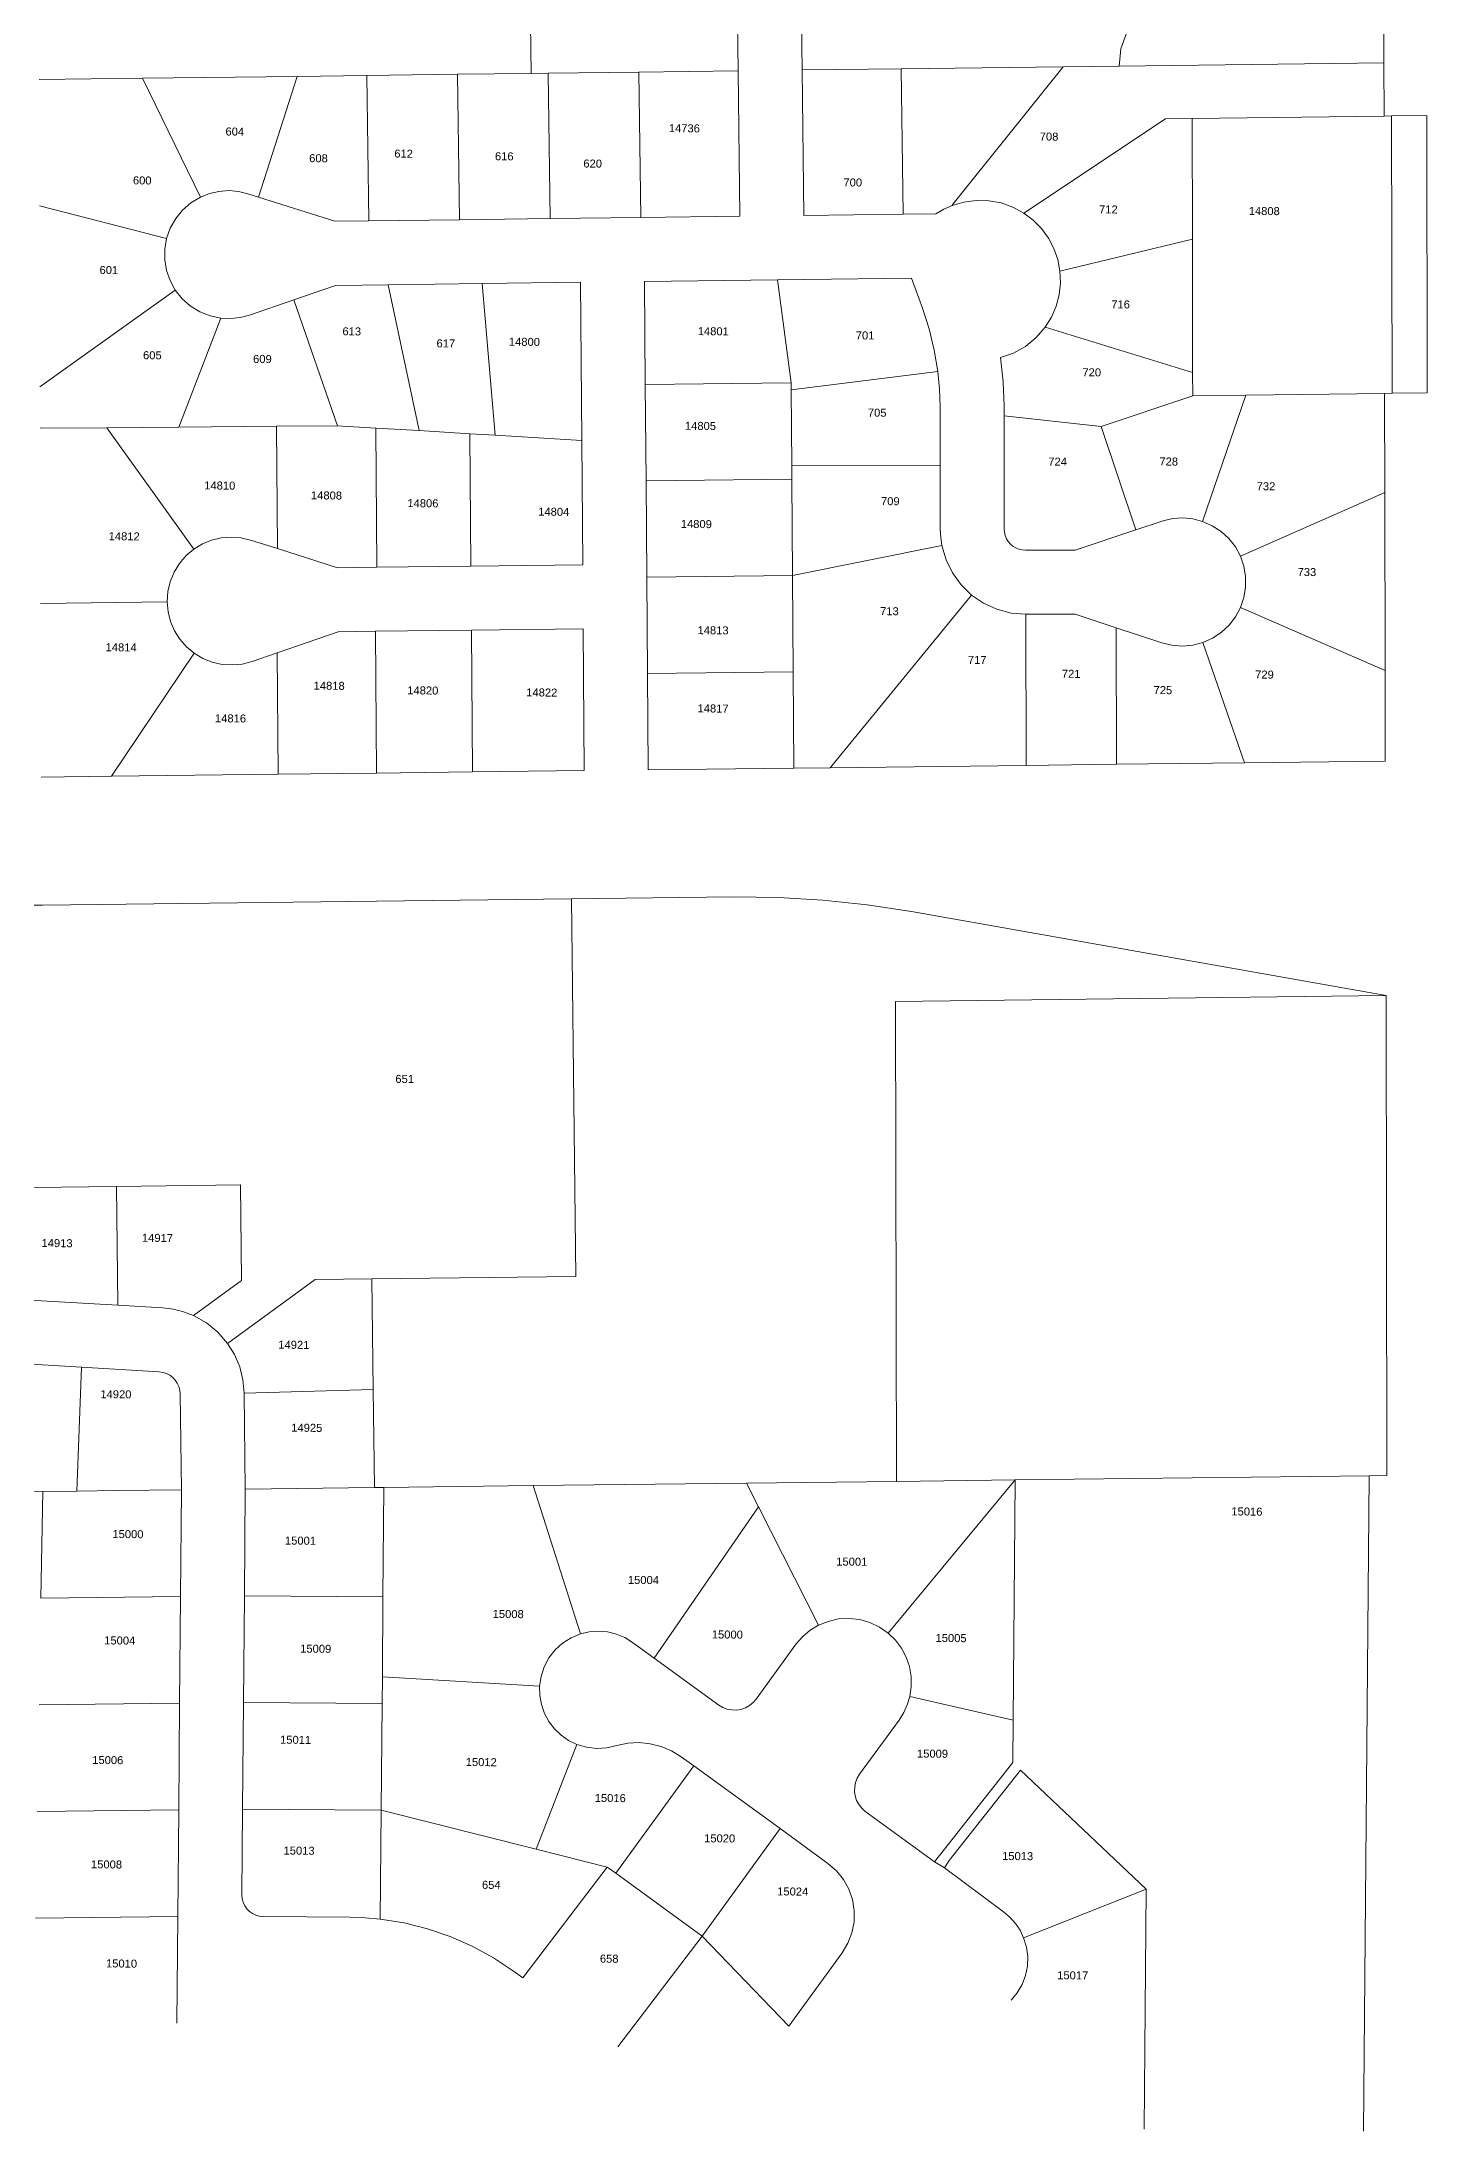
# Model space of a CAD drawing. Header units: feet. Extents: x 2808417 to 2820762, y 948624 to 970780.
# Drawn here: x 2814789 to 2816088, y 959680 to 961639 of the extents above; entities that cross this region are included whole.
import ezdxf
from ezdxf.enums import TextEntityAlignment as Align

# ---------------------------------------------------------------- set-up
doc = ezdxf.new("R2010")
doc.units = ezdxf.units.FT
doc.header["$LTSCALE"] = 0.015
doc.header["$MEASUREMENT"] = 0
doc.layers.add('Dakota County Addresses', color=7, linetype='Continuous')
doc.layers.add('Dakota County Parcels', color=7, linetype='Continuous')
doc.styles.add('Dimensions 100', font='arial.ttf')

# ---------------------------------------------------------------- blocks, each defined once
blk = doc.blocks.new('ACMAP_ANN_TEMPLATE_Dakota County Addresses')
at = {"layer": 'Dakota County Addresses', "style": 'Dimensions 100'}
blk.add_attdef('DakotaCountyAddress', text='', height=50, dxfattribs=at).set_placement((0, 0), align=Align.CENTER)

msp = doc.modelspace()

# ---------------------------------------------------------------- linework, layer by layer
at = {"layer": 'Dakota County Parcels', "lineweight": 5}
for p, q in [((2816047.2, 961619.2), (2816046.9, 961784.2)), ((2815247.3, 961609.2), (2815245.7, 961737.4)), ((2815800.3, 961632.1), (2815838.7, 961737.5)), ((2815441.5, 961611.6), (2815440.2, 961711.6)), ((2815501.5, 961612.4), (2815500.2, 961712.4)), ((2815798.8, 961616.1), (2815800.3, 961632.1)), ((2815178.5, 961608.3), (2815247.3, 961609.2)), ((2815247.3, 961609.2), (2815263.5, 961609.4)), ((2815263.5, 961609.4), (2815348.5, 961610.4)), ((2815265.2, 961473), (2815263.5, 961609.4)), ((2815348.5, 961610.4), (2815441.5, 961611.6)), ((2815350.2, 961474.1), (2815348.5, 961610.4)), ((2815443.2, 961475.3), (2815441.5, 961611.6)), ((2815501.5, 961612.4), (2815594.5, 961613.5)), ((2815503.2, 961476), (2815501.5, 961612.4)), ((2815594.5, 961613.5), (2815746.4, 961615.4)), ((2815596.2, 961477.2), (2815594.5, 961613.5)), ((2815643.3, 961486.8), (2815746.4, 961615.4)), ((2815746.4, 961615.4), (2815798.8, 961616.1)), ((2815798.8, 961616.1), (2816047.2, 961619.2)), ((2816047.3, 961569.2), (2816047.2, 961619.2)), ((2814786.1, 961603.4), (2814882.9, 961604.6)), ((2814882.9, 961604.6), (2815028, 961606.4)), ((2814882.9, 961604.6), (2814937.3, 961493.2)), ((2814991.8, 961493.3), (2815028, 961606.4)), ((2815028, 961606.4), (2815093.5, 961607.3)), ((2815093.5, 961607.3), (2815178.5, 961608.3)), ((2815095.2, 961470.9), (2815093.5, 961607.3)), ((2815180.2, 961472), (2815178.5, 961608.3)), ((2816054.3, 961569.3), (2816087.3, 961569.7)), ((2816087.7, 961309.7), (2816087.3, 961569.7)), ((2815709.5, 961478.3), (2815842.3, 961566.6)), ((2815842.3, 961566.6), (2815867.3, 961566.9)), ((2815867.3, 961566.9), (2816047.3, 961569.2)), ((2815867.5, 961453.9), (2815867.3, 961566.9)), ((2816047.3, 961569.2), (2816054.3, 961569.3)), ((2816054.8, 961309.3), (2816054.3, 961569.3)), ((2814981.9, 961496.4), (2814991.8, 961493.3)), ((2814991.8, 961493.3), (2815063.3, 961470.5)), ((2814786.4, 961484.9), (2814905.5, 961454.3)), ((2815095.2, 961470.9), (2815180.2, 961472)), ((2815180.2, 961472), (2815265.2, 961473)), ((2815265.2, 961473), (2815350.2, 961474.1)), ((2815350.2, 961474.1), (2815443.2, 961475.3)), ((2815503.2, 961476), (2815596.2, 961477.2)), ((2815596.2, 961477.2), (2815627, 961477.5)), ((2815642.1, 961485.3), (2815643.3, 961486.8)), ((2815063.3, 961470.5), (2815095.2, 961470.9)), ((2815743.3, 961423.7), (2815867.5, 961453.9)), ((2815867.7, 961328.9), (2815867.5, 961453.9)), ((2815201.6, 961412.3), (2815293.8, 961413.4)), ((2815294.9, 961264.9), (2815293.8, 961413.4)), ((2815353.8, 961414.1), (2815478.6, 961415.7)), ((2815354.5, 961317.5), (2815353.8, 961414.1)), ((2815478.6, 961415.7), (2815604.2, 961417.3)), ((2815478.6, 961415.7), (2815491.2, 961319.1)), ((2815604.2, 961417.3), (2815614.5, 961389)), ((2814786.8, 961315.2), (2814913.6, 961406.1)), ((2814983.3, 961382.6), (2815024.8, 961397)), ((2815024.8, 961397), (2815064, 961410.5)), ((2815024.8, 961397), (2815065.7, 961278.9)), ((2815064, 961410.5), (2815113.2, 961411.1)), ((2815113.2, 961411.1), (2815201.6, 961412.3)), ((2815113.2, 961411.1), (2815142.3, 961274.3)), ((2815201.6, 961412.3), (2815213.8, 961269.9)), ((2814916.9, 961277.6), (2814956.4, 961379.7)), ((2815729.6, 961371.4), (2815867.7, 961328.9)), ((2815354.5, 961317.5), (2815491.2, 961319.1)), ((2815355.2, 961227.2), (2815354.5, 961317.5)), ((2815491.3, 961312.6), (2815491.2, 961319.1)), ((2815491.3, 961312.6), (2815628.8, 961329.6)), ((2815867.8, 961306.9), (2815867.7, 961328.9)), ((2815491.8, 961241.7), (2815491.3, 961312.6)), ((2815631, 961242), (2815630.9, 961297)), ((2815690.9, 961292.5), (2815690.9, 961297.1)), ((2815782, 961278.2), (2815867.8, 961306.9)), ((2815867.8, 961306.9), (2815917.7, 961307.6)), ((2815877.1, 961189.2), (2815917.7, 961307.6)), ((2815917.7, 961307.6), (2816047.8, 961309.2)), ((2816047.8, 961309.2), (2816054.8, 961309.3)), ((2816047.9, 961216.2), (2816047.8, 961309.2)), ((2816054.8, 961309.3), (2816087.7, 961309.7)), ((2814786.9, 961276.5), (2814849.4, 961277)), ((2814849.4, 961277), (2814916.9, 961277.6)), ((2814849.4, 961277), (2814931.1, 961163.3)), ((2814916.9, 961277.6), (2815008.7, 961278.4)), ((2815008.7, 961278.4), (2815065.7, 961278.9)), ((2815009.5, 961163.7), (2815008.7, 961278.4)), ((2815065.7, 961278.9), (2815101.9, 961276.7)), ((2815101.9, 961276.7), (2815142.3, 961274.3)), ((2815102.8, 961146.2), (2815101.9, 961276.7)), ((2815690.9, 961288.1), (2815690.9, 961292.5)), ((2815691.1, 961182.1), (2815690.9, 961288.1)), ((2815690.9, 961288.1), (2815782, 961278.2)), ((2815782, 961278.2), (2815814.5, 961181.3)), ((2815142.3, 961274.3), (2815189.9, 961271.3)), ((2815190.8, 961147.2), (2815189.9, 961271.3)), ((2815189.9, 961271.3), (2815213.8, 961269.9)), ((2815213.8, 961269.9), (2815294.9, 961264.9)), ((2815295.8, 961148.5), (2815294.9, 961264.9)), ((2815491.8, 961241.7), (2815631, 961242)), ((2815491.9, 961228.8), (2815491.8, 961241.7)), ((2815631.1, 961182), (2815631, 961242)), ((2815355.2, 961227.2), (2815491.9, 961228.8)), ((2815355.9, 961136.9), (2815355.2, 961227.2)), ((2815492.6, 961138.5), (2815491.9, 961228.8)), ((2815912.5, 961156.6), (2816047.9, 961216.2)), ((2816048.2, 961049.3), (2816047.9, 961216.2)), ((2815757.6, 961162.2), (2815814.5, 961181.3)), ((2815814.5, 961181.3), (2815840, 961189.8)), ((2814984.3, 961171.7), (2815009.5, 961163.7)), ((2815009.5, 961163.7), (2815065.7, 961145.7)), ((2815492.6, 961138.5), (2815632.6, 961166.5)), ((2815711.1, 961162.1), (2815757.6, 961162.2)), ((2815065.7, 961145.7), (2815102.8, 961146.2)), ((2815102.8, 961146.2), (2815190.8, 961147.2)), ((2815190.8, 961147.2), (2815295.8, 961148.5)), ((2815355.9, 961136.9), (2815492.6, 961138.5)), ((2815356.6, 961046.6), (2815355.9, 961136.9)), ((2815493.2, 961048.2), (2815492.6, 961138.5)), ((2815527.9, 960958.3), (2815660.4, 961120.2)), ((2814787.3, 961112.4), (2814906.1, 961113.8)), ((2815711.5, 960960.5), (2815711.2, 961102.2)), ((2815711.2, 961102.2), (2815757.7, 961102.2)), ((2815757.7, 961102.2), (2815796.2, 961089.5)), ((2815912.6, 961108.5), (2816048.2, 961049.3)), ((2815009.3, 961066), (2815066.4, 961085.7)), ((2815066.4, 961085.7), (2815101.4, 961086.2)), ((2815101.4, 961086.2), (2815191.4, 961087.2)), ((2815102.4, 960953.3), (2815101.4, 961086.2)), ((2815191.4, 961087.2), (2815296.3, 961088.5)), ((2815192.4, 960954.4), (2815191.4, 961087.2)), ((2815297.3, 960955.6), (2815296.3, 961088.5)), ((2815796.5, 960961.5), (2815796.2, 961089.5)), ((2815796.2, 961089.5), (2815838.8, 961075.5)), ((2814854, 960950.3), (2814931.4, 961065.6)), ((2814985.7, 961057.8), (2815009.3, 961066)), ((2815010.2, 960952.2), (2815009.3, 961066)), ((2815877.3, 961075.8), (2815916.5, 960962.9)), ((2815356.6, 961046.6), (2815493.2, 961048.2)), ((2815357.3, 960956.3), (2815356.6, 961046.6)), ((2815493.9, 960957.9), (2815493.2, 961048.2)), ((2816048.4, 960964.5), (2816048.2, 961049.3)), ((2815796.5, 960961.5), (2815916.5, 960962.9)), ((2815916.5, 960962.9), (2816048.4, 960964.5)), ((2814787.8, 960949.4), (2814854, 960950.3)), ((2814854, 960950.3), (2815010.2, 960952.2)), ((2815010.2, 960952.2), (2815102.4, 960953.3)), ((2815102.4, 960953.3), (2815192.4, 960954.4)), ((2815192.4, 960954.4), (2815297.3, 960955.6)), ((2815357.3, 960956.3), (2815493.9, 960957.9)), ((2815493.9, 960957.9), (2815527.9, 960958.3)), ((2815527.9, 960958.3), (2815711.5, 960960.5)), ((2815711.5, 960960.5), (2815796.5, 960961.5)), ((2814767.3, 960829.5), (2814789.2, 960829.5)), ((2814789.2, 960829.5), (2815285.2, 960835.4)), ((2815285.2, 960835.4), (2815437.5, 960837.2)), ((2815289.4, 960481.4), (2815285.2, 960835.4)), ((2815604.1, 960823.5), (2816049.1, 960744.8)), ((2815589.1, 960739.3), (2816049.1, 960744.8)), ((2815590, 960289.3), (2815589.1, 960739.3)), ((2816049.1, 960744.8), (2816049.9, 960294.8)), ((2814754.8, 960564.5), (2814858.6, 960565.8)), ((2814858.6, 960565.8), (2814974.8, 960567.2)), ((2814859.9, 960454.4), (2814858.6, 960565.8)), ((2814974.8, 960567.2), (2814975.9, 960477.7)), ((2814975.9, 960477.7), (2814930.8, 960444.8)), ((2815045, 960478.5), (2814962.8, 960418.7)), ((2815098.1, 960479.1), (2815045, 960478.5)), ((2815098.1, 960479.1), (2815289.4, 960481.4)), ((2815099.3, 960375.3), (2815098.1, 960479.1)), ((2814755.1, 960460.5), (2814859.9, 960454.4)), ((2814859.9, 960454.4), (2814902.1, 960451.9)), ((2814745.9, 960401), (2814825.7, 960396.3)), ((2814821.4, 960280.2), (2814825.7, 960396.3)), ((2814825.7, 960396.3), (2814898.6, 960392)), ((2814978.3, 960372), (2815099.3, 960375.3)), ((2815100.4, 960283.5), (2815099.3, 960375.3)), ((2814919.4, 960281.3), (2814918.4, 960371.3)), ((2814979.4, 960282.1), (2814978.3, 960372)), ((2814741.4, 960279.3), (2814789.4, 960279.8)), ((2814787.7, 960179.8), (2814789.4, 960279.8)), ((2814789.4, 960279.8), (2814821.4, 960280.2)), ((2814821.4, 960280.2), (2814859.1, 960280.6)), ((2814859.1, 960280.6), (2814919.4, 960281.3)), ((2814918.6, 960181.4), (2814919.4, 960281.3)), ((2814978.6, 960182.1), (2814979.4, 960282.1)), ((2814979.4, 960282.1), (2815100.4, 960283.5)), ((2815100.4, 960283.5), (2815109.4, 960283.6)), ((2815108.5, 960181), (2815109.4, 960283.6)), ((2815109.4, 960283.6), (2815249.4, 960285.3)), ((2815109.4, 960283.6), (2815109.4, 960283.6)), ((2815249.4, 960285.3), (2815449.4, 960287.6)), ((2815249.4, 960285.3), (2815249.4, 960285.3)), ((2815249.4, 960285.3), (2815293.6, 960146.3)), ((2815449.4, 960287.6), (2815590, 960289.3)), ((2815449.4, 960287.6), (2815449.4, 960287.6)), ((2815449.4, 960287.6), (2815460.7, 960265.3)), ((2815582.3, 960147.1), (2815701.4, 960290.6)), ((2815590, 960289.3), (2815701.4, 960290.6)), ((2815699.5, 960065.6), (2815701.4, 960290.6)), ((2815701.4, 960290.6), (2816033.3, 960294.6)), ((2815701.4, 960290.6), (2815701.4, 960290.6)), ((2815701.4, 960290.6), (2815701.4, 960290.6)), ((2816028.1, 959680.1), (2816033.3, 960294.6)), ((2816033.3, 960294.6), (2816049.9, 960294.8)), ((2816033.3, 960294.6), (2816033.3, 960294.6)), ((2815362.8, 960123.7), (2815460.7, 960265.3)), ((2815460.7, 960265.3), (2815516.8, 960154.4)), ((2814787.7, 960179.8), (2814918.6, 960181.4)), ((2814917.7, 960081.4), (2814918.6, 960181.4)), ((2814977.7, 960082.1), (2814978.6, 960182.1)), ((2814978.6, 960182.1), (2815108.5, 960181)), ((2815107.9, 960106), (2815108.5, 960181)), ((2815342.6, 960138.4), (2815362.8, 960123.7)), ((2815362.8, 960123.7), (2815423.5, 960079.6)), ((2815458.4, 960085.2), (2815496.1, 960137.1)), ((2815107.7, 960081), (2815107.9, 960106)), ((2815107.9, 960106), (2815255.4, 960097.2)), ((2814786, 960079.8), (2814917.7, 960081.4)), ((2814916.9, 959981.4), (2814917.7, 960081.4)), ((2814976.9, 959982.1), (2814977.7, 960082.1)), ((2814977.7, 960082.1), (2815107.7, 960081)), ((2815106.8, 959981), (2815107.7, 960081)), ((2815602.5, 960087.6), (2815699.5, 960065.6)), ((2815555.5, 960014.7), (2815592.5, 960065.6)), ((2815699.2, 960025.7), (2815699.5, 960065.6)), ((2815252.3, 959944.4), (2815290.4, 960042.6)), ((2815326.9, 959921.9), (2815400, 960022.5)), ((2815388.2, 960031.1), (2815400, 960022.5)), ((2815400, 960022.5), (2815480.9, 959963.8)), ((2815625.7, 959932.7), (2815699.2, 960025.7)), ((2815639.5, 959934), (2815706.4, 960018.7)), ((2815706.4, 960018.7), (2815824.1, 959906.9)), ((2814784.2, 959979.9), (2814916.9, 959981.4)), ((2814916, 959881.4), (2814916.9, 959981.4)), ((2814976.2, 959901.5), (2814976.9, 959982.1)), ((2815106.8, 959981), (2814976.9, 959982.1)), ((2815106, 959878.9), (2815106.8, 959981)), ((2815106.8, 959981), (2815252.3, 959944.4)), ((2815407.8, 959863.1), (2815480.9, 959963.8)), ((2815480.9, 959963.8), (2815525.8, 959931.2)), ((2815560.3, 959980.3), (2815625.7, 959932.7)), ((2815252.3, 959944.4), (2815318.8, 959927.7)), ((2815239.6, 959823.9), (2815318.8, 959927.7)), ((2815318.8, 959927.7), (2815326.9, 959921.9)), ((2815625.7, 959932.7), (2815635.1, 959926.9)), ((2815635.1, 959926.9), (2815639.5, 959934)), ((2815635.1, 959926.9), (2815690.5, 959885.7)), ((2815326.9, 959921.9), (2815407.8, 959863.1)), ((2815709.3, 959861.5), (2815824.1, 959906.9)), ((2815824.1, 959906.9), (2815822.2, 959681.9)), ((2814782.5, 959879.9), (2814916, 959881.4)), ((2814915.2, 959781.4), (2814916, 959881.4)), ((2814996, 959881.4), (2815077.8, 959880.7)), ((2815328.6, 959759.3), (2815407.8, 959863.1)), ((2815407.8, 959863.1), (2815489.1, 959778.6)), ((2815489.1, 959778.6), (2815539.1, 959847.4)), ((2815230.9, 959830.2), (2815239.6, 959823.9))]:
    msp.add_line(p, q, dxfattribs=at)
for points in [[(2814937.3, 961493.2), (2814928.4, 961487.9), (2814920.6, 961481.1), (2814914.1, 961473), (2814909, 961464), (2814905.5, 961454.3)], [(2814981.9, 961496.4), (2814973, 961498.5), (2814963.8, 961499.3), (2814954.7, 961498.6), (2814945.8, 961496.6), (2814937.3, 961493.2)], [(2815642.1, 961485.3), (2815634.3, 961481.9), (2815627, 961477.5)], [(2815709.5, 961478.3), (2815699.2, 961483.8), (2815688.1, 961487.7), (2815676.6, 961489.8), (2815664.9, 961490.1), (2815653.3, 961488.6), (2815642.1, 961485.3)], [(2815743.3, 961423.7), (2815741.2, 961434.6), (2815737.6, 961445), (2815732.5, 961454.8), (2815726, 961463.7), (2815718.3, 961471.6), (2815709.5, 961478.3)], [(2814905.5, 961454.3), (2814903.9, 961444.4), (2814903.9, 961434.3), (2814905.5, 961424.4), (2814908.8, 961414.9), (2814913.6, 961406.1)], [(2815729.6, 961371.4), (2815735.4, 961380.8), (2815739.7, 961391), (2815742.5, 961401.7), (2815743.7, 961412.7), (2815743.3, 961423.7)], [(2814913.6, 961406.1), (2814920.1, 961398), (2814927.8, 961391.2), (2814936.7, 961385.7), (2814946.3, 961381.9), (2814956.4, 961379.7)], [(2814956.4, 961379.7), (2814965.5, 961379.3), (2814974.5, 961380.3), (2814983.3, 961382.6)], [(2815628.8, 961329.6), (2815625.5, 961349.7), (2815620.8, 961369.6), (2815614.5, 961389)], [(2815687.6, 961342.7), (2815699.8, 961347), (2815711.1, 961353.3), (2815721.1, 961361.6), (2815729.6, 961371.4)], [(2815690.9, 961297.1), (2815690, 961319.9), (2815687.6, 961342.7)], [(2815630.9, 961297), (2815630.3, 961313.3), (2815628.8, 961329.6)], [(2815631.1, 961182), (2815631.5, 961174.2), (2815632.6, 961166.5)], [(2815691.1, 961182.1), (2815691.3, 961179), (2815692.1, 961175.9), (2815693.3, 961173), (2815694.9, 961170.4), (2815697, 961168), (2815699.3, 961165.9), (2815702, 961164.3), (2815704.9, 961163.1), (2815708, 961162.4), (2815711.1, 961162.1)], [(2815877.1, 961189.2), (2815867.9, 961191.5), (2815858.6, 961192.4), (2815849.2, 961191.8), (2815840, 961189.8)], [(2815912.5, 961156.6), (2815907.8, 961165.3), (2815901.7, 961173.1), (2815894.4, 961179.8), (2815886.1, 961185.2), (2815877.1, 961189.2)], [(2814931.1, 961163.3), (2814923.8, 961157.1), (2814917.6, 961149.8), (2814912.6, 961141.6), (2814908.9, 961132.7), (2814906.8, 961123.4), (2814906.1, 961113.8)], [(2814984.3, 961171.7), (2814975.3, 961173.8), (2814966, 961174.5), (2814956.7, 961173.8), (2814947.7, 961171.6), (2814939.1, 961168.1), (2814931.1, 961163.3)], [(2815632.6, 961166.5), (2815636.5, 961153.3), (2815642.5, 961140.9), (2815650.6, 961129.8), (2815660.4, 961120.2)], [(2815912.6, 961108.5), (2815915.8, 961117.8), (2815917.4, 961127.6), (2815917.4, 961137.5), (2815915.7, 961147.2), (2815912.5, 961156.6)], [(2815660.4, 961120.2), (2815671.7, 961112.5), (2815684.2, 961106.8), (2815697.5, 961103.3), (2815711.2, 961102.2)], [(2814906.1, 961113.8), (2814907, 961104.5), (2814909.3, 961095.3), (2814913, 961086.7), (2814918, 961078.7), (2814924.2, 961071.6), (2814931.4, 961065.6)], [(2815877.3, 961075.8), (2815886.3, 961079.8), (2815894.6, 961085.2), (2815901.9, 961091.9), (2815907.9, 961099.7), (2815912.6, 961108.5)], [(2814931.4, 961065.6), (2814939.6, 961060.8), (2814948.4, 961057.2), (2814957.6, 961055.2), (2814967.1, 961054.6), (2814976.5, 961055.5), (2814985.7, 961057.8)], [(2815838.8, 961075.5), (2815848.3, 961073.2), (2815858.1, 961072.4), (2815867.8, 961073.3), (2815877.3, 961075.8)], [(2815604.1, 960823.5), (2815562.7, 960829.8), (2815521.1, 960834.2), (2815479.3, 960836.7), (2815437.5, 960837.2)], [(2814930.8, 960444.8), (2814921.5, 960448.3), (2814911.9, 960450.7), (2814902.1, 960451.9)], [(2814962.8, 960418.7), (2814953.7, 960429.2), (2814942.9, 960438), (2814930.8, 960444.8)], [(2814978.3, 960372), (2814977.2, 960384.5), (2814974.2, 960396.6), (2814969.4, 960408.1), (2814962.8, 960418.7)], [(2814918.4, 960371.3), (2814918, 960374.8), (2814917.1, 960378.2), (2814915.6, 960381.3), (2814913.7, 960384.2), (2814911.3, 960386.8), (2814908.5, 960388.8), (2814905.4, 960390.4), (2814902, 960391.5), (2814898.6, 960392)], [(2815582.3, 960147.1), (2815574.1, 960152.7), (2815565.1, 960157), (2815555.6, 960159.7), (2815545.7, 960160.8), (2815535.8, 960160.3), (2815526.1, 960158.1), (2815516.8, 960154.4)], [(2815293.6, 960146.3), (2815284.9, 960142.7), (2815276.9, 960137.6), (2815269.9, 960131.3), (2815264.1, 960123.8), (2815259.7, 960115.5), (2815256.7, 960106.5), (2815255.4, 960097.2)], [(2815342.6, 960138.4), (2815335.3, 960142.9), (2815327.4, 960146.1), (2815319, 960148.2), (2815310.5, 960148.9), (2815301.9, 960148.2), (2815293.6, 960146.3)], [(2815516.8, 960154.4), (2815509.1, 960149.7), (2815502.1, 960143.9), (2815496.1, 960137.1)], [(2815602.5, 960087.6), (2815603.8, 960097), (2815603.7, 960106.4), (2815602.1, 960115.7), (2815599.1, 960124.6), (2815594.7, 960132.9), (2815589, 960140.5), (2815582.3, 960147.1)], [(2815255.4, 960097.2), (2815255.5, 960088.5), (2815257, 960080), (2815259.9, 960071.8), (2815264, 960064.2), (2815269.2, 960057.3), (2815275.5, 960051.3), (2815282.6, 960046.4), (2815290.4, 960042.6)], [(2815423.5, 960079.6), (2815427.2, 960077.4), (2815431.3, 960075.8), (2815435.6, 960075), (2815439.9, 960074.9), (2815444.2, 960075.6), (2815448.3, 960077), (2815452.1, 960079.1), (2815455.5, 960081.9), (2815458.4, 960085.2)], [(2815592.5, 960065.6), (2815596.8, 960072.5), (2815600.1, 960079.9), (2815602.5, 960087.6)], [(2815290.4, 960042.6), (2815299.5, 960040), (2815309, 960038.9), (2815318.5, 960039.5), (2815327.8, 960041.7)], [(2815388.2, 960031.1), (2815379.2, 960036.6), (2815369.5, 960040.8), (2815359.2, 960043.4), (2815348.7, 960044.4), (2815338.1, 960043.9), (2815327.8, 960041.7)], [(2815555.5, 960014.7), (2815553.3, 960011), (2815551.7, 960007), (2815550.9, 960002.9), (2815550.7, 959998.6), (2815551.3, 959994.4), (2815552.6, 959990.3), (2815554.6, 959986.6), (2815557.2, 959983.2), (2815560.3, 959980.3)], [(2815539.1, 959847.4), (2815544.4, 959856.4), (2815548.2, 959866.1), (2815550.2, 959876.4), (2815550.4, 959886.9), (2815548.7, 959897.2), (2815545.3, 959907.1), (2815540.2, 959916.2), (2815533.7, 959924.3), (2815525.8, 959931.2)], [(2814976.2, 959901.5), (2814976.5, 959898), (2814977.3, 959894.7), (2814978.8, 959891.5), (2814980.8, 959888.6), (2814983.2, 959886.1), (2814986, 959884.1), (2814989.2, 959882.6), (2814992.5, 959881.7), (2814996, 959881.4)], [(2815709.3, 959861.5), (2815705.9, 959868.5), (2815701.6, 959874.9), (2815696.4, 959880.7), (2815690.5, 959885.7)], [(2815106, 959878.9), (2815091.9, 959880.2), (2815077.8, 959880.7)], [(2815230.9, 959830.2), (2815212, 959842.7), (2815192.2, 959853.5), (2815171.6, 959862.6), (2815150.2, 959869.9), (2815128.3, 959875.4), (2815106, 959878.9)], [(2815697.6, 959802.9), (2815703.3, 959809.9), (2815707.8, 959817.7), (2815711, 959826.1), (2815712.8, 959834.9), (2815713.1, 959843.9), (2815711.9, 959852.8), (2815709.3, 959861.5)]]:
    msp.add_lwpolyline(points, dxfattribs=at)

# ---------------------------------------------------------------- block references
at = {"layer": 'Dakota County Addresses', "lineweight": 5, "xscale": 0.15, "yscale": 0.15, "zscale": 0.15, "rotation": 359.5015230000861}
for p, values in [((2814969.5, 961550.9), {'DakotaCountyAddress': '604'}), ((2815391.1, 961554), {'DakotaCountyAddress': '14736'}), ((2815733.1, 961546.2), {'DakotaCountyAddress': '708'}), ((2815048, 961525.9), {'DakotaCountyAddress': '608'}), ((2815127.8, 961530.2), {'DakotaCountyAddress': '612'}), ((2815222.2, 961527.7), {'DakotaCountyAddress': '616'}), ((2814882.7, 961505.1), {'DakotaCountyAddress': '600'}), ((2815305.1, 961520.9), {'DakotaCountyAddress': '620'}), ((2815549, 961503.2), {'DakotaCountyAddress': '700'}), ((2815788.7, 961477.9), {'DakotaCountyAddress': '712'}), ((2815934.9, 961476.4), {'DakotaCountyAddress': '14808'}), ((2814851.4, 961421.1), {'DakotaCountyAddress': '601'}), ((2815800.2, 961388.9), {'DakotaCountyAddress': '716'}), ((2815079.2, 961363.6), {'DakotaCountyAddress': '613'}), ((2815167.4, 961352.3), {'DakotaCountyAddress': '617'}), ((2815241.1, 961353.8), {'DakotaCountyAddress': '14800'}), ((2815418.2, 961363.7), {'DakotaCountyAddress': '14801'}), ((2815560.6, 961359.8), {'DakotaCountyAddress': '701'}), ((2814892.2, 961341.2), {'DakotaCountyAddress': '605'}), ((2814995.4, 961337.7), {'DakotaCountyAddress': '609'}), ((2815773.1, 961325.2), {'DakotaCountyAddress': '720'}), ((2815406.2, 961275), {'DakotaCountyAddress': '14805'}), ((2815571.9, 961287.4), {'DakotaCountyAddress': '705'}), ((2815741.1, 961241.5), {'DakotaCountyAddress': '724'}), ((2815845.3, 961241.6), {'DakotaCountyAddress': '728'}), ((2814955.4, 961219.1), {'DakotaCountyAddress': '14810'}), ((2815055.5, 961209.8), {'DakotaCountyAddress': '14808'}), ((2815936.5, 961218.4), {'DakotaCountyAddress': '732'}), ((2815145.9, 961202.5), {'DakotaCountyAddress': '14806'}), ((2815268.6, 961194.5), {'DakotaCountyAddress': '14804'}), ((2815584.2, 961204.4), {'DakotaCountyAddress': '709'}), ((2814865.8, 961171.5), {'DakotaCountyAddress': '14812'}), ((2815402.3, 961183), {'DakotaCountyAddress': '14809'}), ((2815974.9, 961138), {'DakotaCountyAddress': '733'}), ((2815583.4, 961101.3), {'DakotaCountyAddress': '713'}), ((2815418, 961083.4), {'DakotaCountyAddress': '14813'}), ((2814862.9, 961067.4), {'DakotaCountyAddress': '14814'}), ((2815665.7, 961055.6), {'DakotaCountyAddress': '717'}), ((2815753.8, 961042.6), {'DakotaCountyAddress': '721'}), ((2815935.1, 961041.9), {'DakotaCountyAddress': '729'}), ((2815058, 961031.4), {'DakotaCountyAddress': '14818'}), ((2815145.8, 961027), {'DakotaCountyAddress': '14820'}), ((2815257.4, 961025.1), {'DakotaCountyAddress': '14822'}), ((2815839.8, 961027.3), {'DakotaCountyAddress': '725'}), ((2814965.5, 961000.8), {'DakotaCountyAddress': '14816'}), ((2815418, 961010.1), {'DakotaCountyAddress': '14817'}), ((2815128.8, 960662.8), {'DakotaCountyAddress': '651'}), ((2814802.8, 960508.9), {'DakotaCountyAddress': '14913'}), ((2814897, 960513.8), {'DakotaCountyAddress': '14917'}), ((2815024.9, 960413.6), {'DakotaCountyAddress': '14921'}), ((2814858, 960367.2), {'DakotaCountyAddress': '14920'}), ((2815037, 960335.8), {'DakotaCountyAddress': '14925'}), ((2815918.6, 960257.3), {'DakotaCountyAddress': '15016'}), ((2814869.3, 960236.1), {'DakotaCountyAddress': '15000'}), ((2815031.1, 960230), {'DakotaCountyAddress': '15001'}), ((2815352.7, 960193.1), {'DakotaCountyAddress': '15004'}), ((2815548.1, 960210.3), {'DakotaCountyAddress': '15001'}), ((2815225.9, 960161.2), {'DakotaCountyAddress': '15008'}), ((2814861.6, 960136.4), {'DakotaCountyAddress': '15004'}), ((2815431.4, 960142), {'DakotaCountyAddress': '15000'}), ((2815641.2, 960138.7), {'DakotaCountyAddress': '15005'}), ((2815045.4, 960128.7), {'DakotaCountyAddress': '15009'}), ((2815026.5, 960043.3), {'DakotaCountyAddress': '15011'}), ((2814850.4, 960024.3), {'DakotaCountyAddress': '15006'}), ((2815200.6, 960022.4), {'DakotaCountyAddress': '15012'}), ((2815623.8, 960030.3), {'DakotaCountyAddress': '15009'}), ((2815321.6, 959988.7), {'DakotaCountyAddress': '15016'}), ((2815029.8, 959939.4), {'DakotaCountyAddress': '15013'}), ((2815424.2, 959950.9), {'DakotaCountyAddress': '15020'}), ((2814849.2, 959926.5), {'DakotaCountyAddress': '15008'}), ((2815703.6, 959934.3), {'DakotaCountyAddress': '15013'}), ((2815210, 959907.3), {'DakotaCountyAddress': '654'}), ((2815492.7, 959901.1), {'DakotaCountyAddress': '15024'}), ((2814863.3, 959833.6), {'DakotaCountyAddress': '15010'}), ((2815320.6, 959838.1), {'DakotaCountyAddress': '658'}), ((2815755.3, 959822.5), {'DakotaCountyAddress': '15017'})]:
    msp.add_blockref('ACMAP_ANN_TEMPLATE_Dakota County Addresses', p, dxfattribs=at).add_auto_attribs(values)

doc.saveas('drawing.dxf')
